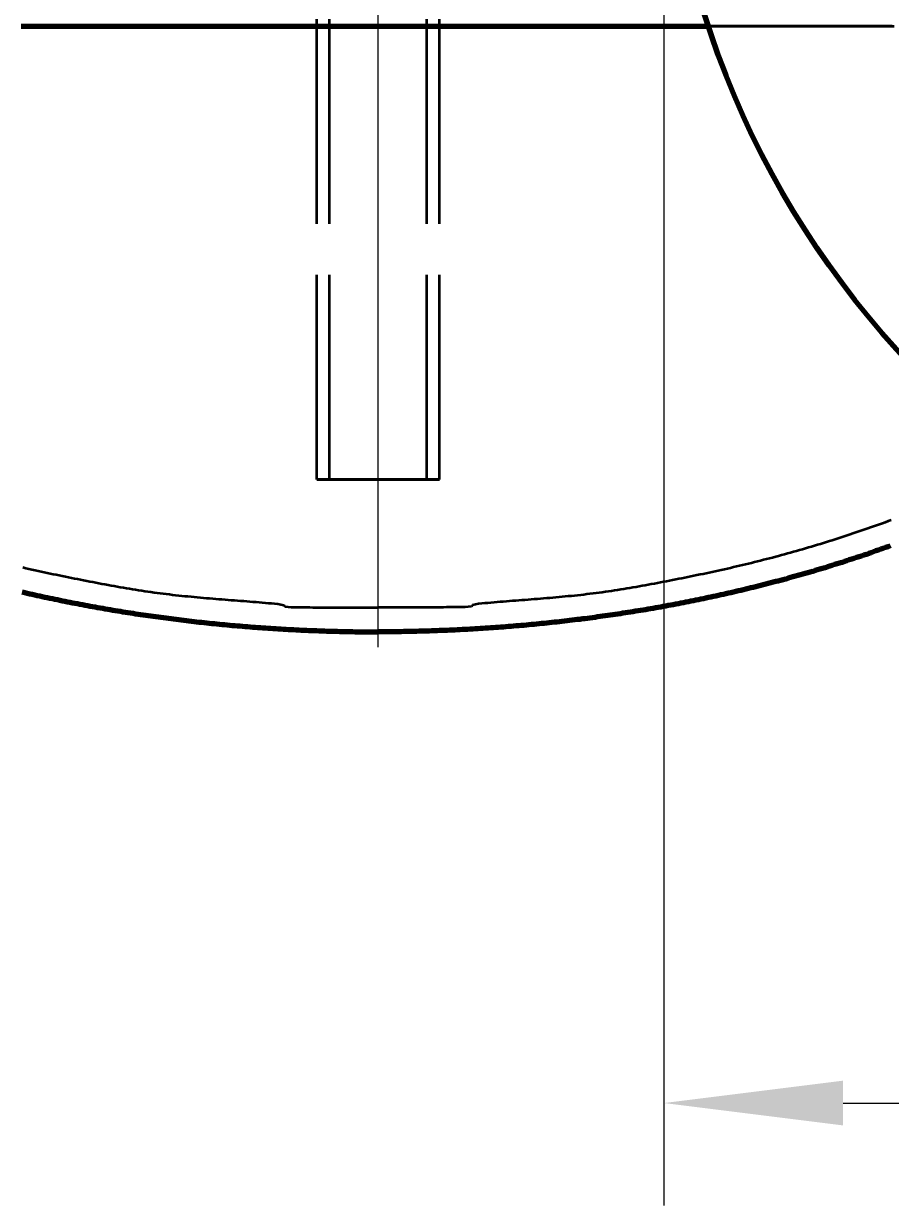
# Model space of a CAD drawing. Header units: millimetres. Extents: x 0 to 2382, y 0 to 420.
# Drawn here: x 282.48 to 299.42, y 205.5 to 228.6 of the extents above; entities that cross this region are included whole.
import ezdxf

# ---------------------------------------------------------------- set-up
doc = ezdxf.new("R2010")
doc.units = ezdxf.units.MM
doc.linetypes.add('IRAM-E-TRAZOS', pattern=[5, 4, -1])
doc.linetypes.add('IRAM-F-TRAZO-PUNTO', pattern=[20, 15, -2, 1, -2])
for name, color, linetype, lineweight in [('01-VISIBLE', 7, 'CONTINUOUS', 70), ('02-OCULTA', 4, 'IRAM-E-TRAZOS', 35), ('03-EJE', 1, 'IRAM-F-TRAZO-PUNTO', 18), ('04-COTA', 3, 'CONTINUOUS', 18)]:
    doc.layers.add(name, color=color, linetype=linetype, lineweight=lineweight)
doc.styles.add('ISO3098', font='isocpeur.ttf')
doc.dimstyles.new('FLAMA-IRAM', dxfattribs={"dimtxt": 3.5, "dimasz": 3.5, "dimexe": 2, "dimexo": 1.5, "dimgap": 1, "dimtad": 1, "dimdec": 1, "dimtxsty": 'ISO3098', "dimblk": 'IRAM_FLECHA', "dimblk1": 'IRAM_FLECHA', "dimblk2": 'IRAM_FLECHA', "dimcen": 2.5, "dimclrd": 256, "dimclre": 256, "dimclrt": 256, "dimazin": 3, "dimtfac": 1, "dimtmove": 0, "dimatfit": 3, "dimlwd": 18, "dimlwe": 18})

# ---------------------------------------------------------------- blocks, each defined once
blk = doc.blocks.new('IRAM_FLECHA')
blk.add_solid([(0, 0), (-1, 0.125), (-1, -0.125)])

msp = doc.modelspace()

# ---------------------------------------------------------------- linework, layer by layer
at = {"layer": '01-VISIBLE'}
for points in [[(282.437, 228.55), (282.502, 228.55), (282.567, 228.55), (282.632, 228.55), (282.697, 228.55), (282.762, 228.55), (282.826, 228.55), (282.891, 228.55), (282.956, 228.55), (283.021, 228.55), (283.086, 228.55), (283.151, 228.55), (283.216, 228.55), (283.281, 228.55), (283.346, 228.55), (283.411, 228.55), (283.475, 228.55), (283.54, 228.55), (283.605, 228.55), (283.67, 228.55), (283.735, 228.55), (283.8, 228.55), (283.865, 228.55), (283.93, 228.55), (283.995, 228.55), (284.059, 228.55), (284.124, 228.55), (284.189, 228.55), (284.254, 228.55), (284.319, 228.55), (284.384, 228.55), (284.449, 228.55), (284.514, 228.55), (284.579, 228.55), (284.644, 228.55), (284.708, 228.55), (284.773, 228.55), (284.838, 228.55), (284.903, 228.55), (284.968, 228.55), (285.033, 228.55), (285.098, 228.55), (285.163, 228.55), (285.228, 228.55), (285.292, 228.55), (285.357, 228.55), (285.422, 228.55), (285.487, 228.55), (285.552, 228.55), (285.617, 228.55), (285.682, 228.55), (285.747, 228.55), (285.812, 228.55), (285.877, 228.55), (285.941, 228.55), (286.006, 228.55), (286.071, 228.55), (286.136, 228.55), (286.201, 228.55), (286.266, 228.55), (286.331, 228.55), (286.396, 228.55), (286.461, 228.55), (286.525, 228.55), (286.59, 228.55), (286.655, 228.55), (286.72, 228.55), (286.785, 228.55), (286.85, 228.55), (286.915, 228.55), (286.98, 228.55), (287.045, 228.55), (287.11, 228.55), (287.174, 228.55), (287.239, 228.55), (287.304, 228.55), (287.369, 228.55), (287.434, 228.55), (287.499, 228.55), (287.564, 228.55), (287.629, 228.55), (287.694, 228.55), (287.758, 228.55), (287.823, 228.55), (287.888, 228.55), (287.953, 228.55), (288.018, 228.55), (288.083, 228.55), (288.148, 228.55), (288.213, 228.55), (288.278, 228.55), (288.343, 228.55), (288.407, 228.55), (288.472, 228.55), (288.537, 228.55), (288.602, 228.55), (288.667, 228.55), (288.732, 228.55), (288.797, 228.55), (288.862, 228.55), (288.927, 228.55), (288.991, 228.55), (289.056, 228.55), (289.121, 228.55), (289.186, 228.55), (289.251, 228.55), (289.316, 228.55), (289.381, 228.55), (289.446, 228.55), (289.511, 228.55), (289.576, 228.55), (289.64, 228.55), (289.705, 228.55), (289.77, 228.55), (289.835, 228.55), (289.9, 228.55), (289.965, 228.55), (290.03, 228.55), (290.095, 228.55), (290.16, 228.55), (290.224, 228.55), (290.289, 228.55), (290.354, 228.55), (290.419, 228.55), (290.484, 228.55), (290.549, 228.55), (290.614, 228.55), (290.679, 228.55), (290.744, 228.55), (290.809, 228.55), (290.873, 228.55), (290.938, 228.55), (291.003, 228.55), (291.068, 228.55), (291.133, 228.55), (291.198, 228.55), (291.263, 228.55), (291.328, 228.55), (291.393, 228.55), (291.457, 228.55), (291.522, 228.55), (291.587, 228.55), (291.652, 228.55), (291.717, 228.55), (291.782, 228.55), (291.847, 228.55), (291.912, 228.55), (291.977, 228.55), (292.042, 228.55), (292.106, 228.55), (292.171, 228.55), (292.236, 228.55), (292.301, 228.55), (292.366, 228.55), (292.431, 228.55), (292.496, 228.55), (292.561, 228.55), (292.626, 228.55), (292.69, 228.55), (292.755, 228.55), (292.82, 228.55), (292.885, 228.55), (292.95, 228.55), (293.015, 228.55), (293.08, 228.55), (293.145, 228.55), (293.21, 228.55), (293.275, 228.55), (293.339, 228.55), (293.404, 228.55), (293.469, 228.55), (293.534, 228.55), (293.599, 228.55), (293.664, 228.55), (293.729, 228.55), (293.794, 228.55), (293.859, 228.55), (293.923, 228.55), (293.988, 228.55), (294.053, 228.55), (294.118, 228.55), (294.183, 228.55), (294.248, 228.55), (294.313, 228.55), (294.378, 228.55), (294.443, 228.55), (294.507, 228.55), (294.572, 228.55), (294.637, 228.55), (294.702, 228.55), (294.767, 228.55), (294.832, 228.55), (294.897, 228.55), (294.962, 228.55), (295.027, 228.55), (295.092, 228.55), (295.156, 228.55), (295.221, 228.55), (295.286, 228.55), (295.351, 228.55), (295.416, 228.55), (295.481, 228.55), (295.546, 228.55), (295.611, 228.55), (295.676, 228.55), (295.74, 228.55), (295.805, 228.55), (295.87, 228.55)], [(299.426, 218.39), (299.379, 218.373), (299.332, 218.356), (299.285, 218.34), (299.238, 218.323), (299.191, 218.306), (299.143, 218.29), (299.096, 218.273), (299.049, 218.257), (299.002, 218.241), (298.954, 218.224), (298.907, 218.208), (298.859, 218.192), (298.812, 218.176), (298.765, 218.161), (298.717, 218.145), (298.67, 218.129), (298.622, 218.114), (298.574, 218.098), (298.527, 218.083), (298.479, 218.068), (298.432, 218.053), (298.384, 218.038), (298.336, 218.023), (298.288, 218.008), (298.241, 217.993), (298.193, 217.978), (298.145, 217.964), (298.097, 217.949), (298.049, 217.935), (298.001, 217.92), (297.953, 217.906), (297.905, 217.892), (297.857, 217.878), (297.809, 217.864), (297.761, 217.85), (297.713, 217.836), (297.665, 217.823), (297.617, 217.809), (297.569, 217.796), (297.52, 217.782), (297.472, 217.769), (297.424, 217.756), (297.376, 217.742), (297.328, 217.729), (297.279, 217.716), (297.231, 217.703), (297.183, 217.691), (297.134, 217.678), (297.086, 217.665), (297.037, 217.653), (296.989, 217.64), (296.94, 217.628), (296.892, 217.616), (296.843, 217.603), (296.795, 217.591), (296.746, 217.579), (296.698, 217.567), (296.649, 217.556), (296.601, 217.544), (296.552, 217.532), (296.503, 217.521), (296.455, 217.509), (296.406, 217.498), (296.357, 217.486), (296.308, 217.475), (296.26, 217.464), (296.211, 217.453), (296.162, 217.442), (296.113, 217.431), (296.064, 217.42), (296.016, 217.409), (295.967, 217.399), (295.918, 217.388), (295.869, 217.378), (295.82, 217.367), (295.771, 217.357), (295.722, 217.347), (295.673, 217.337), (295.624, 217.327), (295.575, 217.317), (295.526, 217.307), (295.477, 217.297), (295.428, 217.287), (295.379, 217.278), (295.33, 217.268), (295.281, 217.259), (295.231, 217.249), (295.182, 217.24), (295.133, 217.231), (295.084, 217.222), (295.035, 217.213), (294.985, 217.204), (294.936, 217.195), (294.887, 217.186), (294.838, 217.177), (294.788, 217.169), (294.739, 217.16), (294.69, 217.152), (294.641, 217.143), (294.591, 217.135), (294.542, 217.127), (294.493, 217.119), (294.443, 217.111), (294.394, 217.103), (294.344, 217.095), (294.295, 217.087), (294.246, 217.079), (294.196, 217.072), (294.147, 217.064), (294.097, 217.057), (294.048, 217.049), (293.998, 217.042), (293.949, 217.035), (293.899, 217.028), (293.85, 217.021), (293.8, 217.014), (293.751, 217.007), (293.701, 217), (293.652, 216.993), (293.602, 216.986), (293.552, 216.98), (293.503, 216.973), (293.453, 216.967), (293.404, 216.961), (293.354, 216.954), (293.304, 216.948), (293.255, 216.942), (293.205, 216.936), (293.155, 216.93), (293.106, 216.924), (293.056, 216.918), (293.006, 216.913), (292.957, 216.907), (292.907, 216.902), (292.857, 216.896), (292.807, 216.891), (292.758, 216.885), (292.708, 216.88), (292.658, 216.875), (292.608, 216.87), (292.559, 216.865), (292.509, 216.86), (292.459, 216.855), (292.409, 216.851), (292.36, 216.846), (292.31, 216.841), (292.26, 216.837), (292.21, 216.832), (292.16, 216.828), (292.11, 216.824), (292.061, 216.82), (292.011, 216.816), (291.961, 216.812), (291.911, 216.808), (291.861, 216.804), (291.811, 216.8), (291.761, 216.796), (291.711, 216.793), (291.662, 216.789), (291.612, 216.786), (291.562, 216.782), (291.512, 216.779), (291.462, 216.776), (291.412, 216.772), (291.362, 216.769), (291.312, 216.766), (291.262, 216.763), (291.212, 216.761), (291.162, 216.758), (291.112, 216.755), (291.062, 216.753), (291.012, 216.75), (290.963, 216.748), (290.913, 216.745), (290.863, 216.743), (290.813, 216.741), (290.763, 216.739), (290.713, 216.736), (290.663, 216.734), (290.613, 216.733), (290.563, 216.731), (290.513, 216.729), (290.463, 216.727), (290.413, 216.726), (290.363, 216.724), (290.313, 216.723), (290.263, 216.721), (290.213, 216.72), (290.163, 216.719), (290.113, 216.718), (290.063, 216.717), (290.013, 216.716), (289.963, 216.715), (289.913, 216.714), (289.863, 216.713), (289.813, 216.713), (289.763, 216.712), (289.713, 216.711), (289.663, 216.711), (289.613, 216.711), (289.563, 216.71), (289.513, 216.71), (289.463, 216.71), (289.412, 216.71)], [(282.457, 217.489), (282.506, 217.478), (282.555, 217.466), (282.604, 217.455), (282.652, 217.444), (282.701, 217.433), (282.75, 217.422), (282.799, 217.412), (282.848, 217.401), (282.897, 217.39), (282.946, 217.38), (282.995, 217.37), (283.044, 217.359), (283.093, 217.349), (283.142, 217.339), (283.191, 217.329), (283.24, 217.319), (283.289, 217.309), (283.339, 217.299), (283.388, 217.289), (283.437, 217.28), (283.486, 217.27), (283.535, 217.261), (283.584, 217.251), (283.634, 217.242), (283.683, 217.233), (283.732, 217.223), (283.781, 217.214), (283.831, 217.205), (283.88, 217.196), (283.929, 217.188), (283.979, 217.179), (284.028, 217.17), (284.077, 217.162), (284.127, 217.153), (284.176, 217.145), (284.226, 217.136), (284.275, 217.128), (284.324, 217.12), (284.374, 217.112), (284.423, 217.104), (284.473, 217.096), (284.522, 217.088), (284.572, 217.081), (284.621, 217.073), (284.671, 217.065), (284.72, 217.058), (284.77, 217.05), (284.819, 217.043), (284.869, 217.036), (284.919, 217.029), (284.968, 217.021), (285.018, 217.014), (285.067, 217.008), (285.117, 217.001), (285.167, 216.994), (285.216, 216.987), (285.266, 216.981), (285.316, 216.974), (285.365, 216.968), (285.415, 216.961), (285.465, 216.955), (285.515, 216.949), (285.564, 216.943), (285.614, 216.937), (285.664, 216.931), (285.713, 216.925), (285.763, 216.919), (285.813, 216.913), (285.863, 216.908), (285.913, 216.902), (285.962, 216.897), (286.012, 216.891), (286.062, 216.886), (286.112, 216.881), (286.162, 216.876), (286.211, 216.871), (286.261, 216.866), (286.311, 216.861), (286.361, 216.856), (286.411, 216.851), (286.461, 216.846), (286.511, 216.842), (286.561, 216.837), (286.611, 216.833), (286.66, 216.828), (286.71, 216.824), (286.76, 216.82), (286.81, 216.816), (286.86, 216.812), (286.91, 216.808), (286.96, 216.804), (287.01, 216.8), (287.06, 216.797), (287.11, 216.793), (287.16, 216.789), (287.21, 216.786), (287.26, 216.782), (287.31, 216.779), (287.36, 216.776), (287.41, 216.773), (287.46, 216.77), (287.51, 216.767), (287.56, 216.764), (287.61, 216.761), (287.66, 216.758), (287.71, 216.755), (287.76, 216.753), (287.81, 216.75), (287.86, 216.748), (287.91, 216.745), (287.96, 216.743), (288.01, 216.741), (288.06, 216.739), (288.11, 216.737), (288.16, 216.735), (288.21, 216.733), (288.26, 216.731), (288.311, 216.729), (288.361, 216.727), (288.411, 216.726), (288.461, 216.724), (288.511, 216.723), (288.561, 216.721), (288.611, 216.72), (288.661, 216.719), (288.711, 216.718), (288.761, 216.717), (288.811, 216.716), (288.861, 216.715), (288.912, 216.714), (288.962, 216.713), (289.012, 216.713), (289.062, 216.712), (289.112, 216.711), (289.162, 216.711), (289.212, 216.711), (289.262, 216.71), (289.312, 216.71), (289.362, 216.71), (289.412, 216.71)]]:
    msp.add_lwpolyline(points, dxfattribs=at)
msp.add_circle((312.5, 234), 17.5, dxfattribs=at)
at = {"layer": '02-OCULTA'}
for p, q in [((288.212, 219.685), (288.212, 312.118)), ((288.462, 219.685), (288.462, 312.118)), ((290.362, 219.685), (290.362, 312.118)), ((290.612, 219.685), (290.612, 312.118))]:
    msp.add_line(p, q, dxfattribs=at)
for points in [[(289.412, 228.55), (289.362, 228.55), (289.312, 228.55), (289.262, 228.55), (289.212, 228.55), (289.162, 228.55), (289.112, 228.55), (289.062, 228.55), (289.012, 228.55), (288.962, 228.55), (288.912, 228.55), (288.862, 228.55), (288.812, 228.55), (288.762, 228.55), (288.712, 228.55), (288.662, 228.55), (288.611, 228.55), (288.561, 228.55), (288.511, 228.55), (288.461, 228.55), (288.411, 228.55), (288.361, 228.55), (288.311, 228.55), (288.261, 228.55), (288.211, 228.55), (288.161, 228.55), (288.111, 228.55), (288.061, 228.55), (288.011, 228.55), (287.961, 228.55), (287.911, 228.55), (287.86, 228.55), (287.81, 228.55), (287.76, 228.55), (287.71, 228.55), (287.66, 228.55), (287.61, 228.55), (287.56, 228.55), (287.51, 228.55), (287.46, 228.55), (287.41, 228.55), (287.36, 228.55), (287.31, 228.55), (287.26, 228.55), (287.21, 228.55), (287.16, 228.55), (287.109, 228.55), (287.059, 228.55), (287.009, 228.55), (286.959, 228.55), (286.909, 228.55), (286.859, 228.55), (286.809, 228.55), (286.759, 228.55), (286.709, 228.55), (286.659, 228.55), (286.609, 228.55), (286.559, 228.55), (286.509, 228.55), (286.459, 228.55), (286.409, 228.55), (286.358, 228.55), (286.308, 228.55), (286.258, 228.55), (286.208, 228.55), (286.158, 228.55), (286.108, 228.55), (286.058, 228.55), (286.008, 228.55), (285.958, 228.55), (285.908, 228.55), (285.858, 228.55), (285.808, 228.55), (285.758, 228.55), (285.708, 228.55), (285.658, 228.55), (285.607, 228.55), (285.557, 228.55), (285.507, 228.55), (285.457, 228.55), (285.407, 228.55), (285.357, 228.55), (285.307, 228.55), (285.257, 228.55), (285.207, 228.55), (285.157, 228.55), (285.107, 228.55), (285.057, 228.55), (285.007, 228.55), (284.957, 228.55), (284.907, 228.55), (284.857, 228.55), (284.806, 228.55), (284.756, 228.55), (284.706, 228.55), (284.656, 228.55), (284.606, 228.55), (284.556, 228.55), (284.506, 228.55), (284.456, 228.55), (284.406, 228.55), (284.356, 228.55), (284.306, 228.55), (284.256, 228.55), (284.206, 228.55), (284.156, 228.55), (284.106, 228.55), (284.055, 228.55), (284.005, 228.55), (283.955, 228.55), (283.905, 228.55), (283.855, 228.55), (283.805, 228.55), (283.755, 228.55), (283.705, 228.55), (283.655, 228.55), (283.605, 228.55), (283.555, 228.55), (283.505, 228.55), (283.455, 228.55), (283.405, 228.55), (283.355, 228.55), (283.304, 228.55), (283.254, 228.55), (283.204, 228.55), (283.154, 228.55), (283.104, 228.55), (283.054, 228.55), (283.004, 228.55), (282.954, 228.55), (282.904, 228.55), (282.854, 228.55), (282.804, 228.55), (282.754, 228.55), (282.704, 228.55), (282.654, 228.55), (282.604, 228.55), (282.553, 228.55), (282.503, 228.55), (282.453, 228.55)], [(289.412, 228.55), (289.362, 228.55), (289.312, 228.55), (289.262, 228.55), (289.212, 228.55), (289.162, 228.55), (289.112, 228.55), (289.062, 228.55), (289.012, 228.55), (288.962, 228.55), (288.912, 228.55), (288.862, 228.55), (288.812, 228.55), (288.762, 228.55), (288.712, 228.55), (288.662, 228.55), (288.612, 228.55), (288.562, 228.55), (288.512, 228.55), (288.462, 228.55), (288.412, 228.55), (288.362, 228.55), (288.312, 228.55), (288.262, 228.55), (288.212, 228.55), (288.162, 228.55), (288.112, 228.55), (288.062, 228.55), (288.012, 228.55), (287.962, 228.55), (287.912, 228.55), (287.862, 228.55), (287.812, 228.55), (287.762, 228.55), (287.712, 228.55), (287.662, 228.55), (287.612, 228.55), (287.562, 228.55), (287.512, 228.55), (287.462, 228.55), (287.412, 228.55), (287.362, 228.55), (287.312, 228.55), (287.262, 228.55), (287.212, 228.55), (287.162, 228.55), (287.112, 228.55), (287.062, 228.55), (287.012, 228.55), (286.962, 228.55), (286.912, 228.55), (286.862, 228.55), (286.812, 228.55), (286.762, 228.55), (286.712, 228.55), (286.662, 228.55), (286.612, 228.55), (286.562, 228.55), (286.512, 228.55), (286.462, 228.55), (286.412, 228.55), (286.362, 228.55), (286.312, 228.55), (286.262, 228.55), (286.212, 228.55), (286.162, 228.55), (286.112, 228.55), (286.062, 228.55), (286.012, 228.55), (285.962, 228.55), (285.912, 228.55), (285.862, 228.55), (285.812, 228.55), (285.762, 228.55), (285.712, 228.55), (285.662, 228.55), (285.612, 228.55), (285.562, 228.55), (285.512, 228.55), (285.462, 228.55), (285.412, 228.55), (285.362, 228.55), (285.312, 228.55), (285.262, 228.55), (285.212, 228.55), (285.162, 228.55), (285.112, 228.55), (285.062, 228.55), (285.012, 228.55), (284.962, 228.55), (284.912, 228.55), (284.862, 228.55), (284.812, 228.55), (284.762, 228.55), (284.712, 228.55), (284.662, 228.55), (284.612, 228.55), (284.562, 228.55), (284.512, 228.55), (284.462, 228.55), (284.412, 228.55), (284.362, 228.55), (284.312, 228.55), (284.262, 228.55), (284.212, 228.55), (284.162, 228.55), (284.112, 228.55), (284.062, 228.55), (284.012, 228.55), (283.962, 228.55), (283.912, 228.55), (283.862, 228.55), (283.812, 228.55), (283.762, 228.55), (283.712, 228.55), (283.662, 228.55), (283.612, 228.55), (283.562, 228.55), (283.512, 228.55), (283.462, 228.55), (283.412, 228.55), (283.362, 228.55), (283.312, 228.55), (283.262, 228.55), (283.212, 228.55), (283.162, 228.55), (283.112, 228.55), (283.062, 228.55), (283.012, 228.55), (282.962, 228.55), (282.912, 228.55), (282.862, 228.55), (282.812, 228.55), (282.762, 228.55), (282.712, 228.55), (282.662, 228.55), (282.612, 228.55), (282.562, 228.55), (282.512, 228.55), (282.462, 228.55)], [(282.468, 228.55), (282.563, 228.55), (282.659, 228.55), (282.754, 228.55), (282.849, 228.55), (282.944, 228.55), (283.039, 228.55), (283.134, 228.55), (283.229, 228.55), (283.324, 228.55), (283.42, 228.55), (283.515, 228.55), (283.61, 228.55), (283.705, 228.55), (283.8, 228.55), (283.895, 228.55), (283.99, 228.55), (284.085, 228.55), (284.181, 228.55), (284.276, 228.55), (284.371, 228.55), (284.466, 228.55), (284.561, 228.55), (284.656, 228.55), (284.751, 228.55), (284.846, 228.55), (284.942, 228.55), (285.037, 228.55), (285.132, 228.55), (285.227, 228.55), (285.322, 228.55), (285.417, 228.55), (285.512, 228.55), (285.607, 228.55), (285.703, 228.55), (285.798, 228.55), (285.893, 228.55), (285.988, 228.55), (286.083, 228.55), (286.178, 228.55), (286.273, 228.55), (286.368, 228.55), (286.464, 228.55), (286.559, 228.55), (286.654, 228.55), (286.749, 228.55), (286.844, 228.55), (286.939, 228.55), (287.034, 228.55), (287.129, 228.55), (287.225, 228.55), (287.32, 228.55), (287.415, 228.55), (287.51, 228.55), (287.605, 228.55), (287.7, 228.55), (287.795, 228.55), (287.89, 228.55), (287.986, 228.55), (288.081, 228.55), (288.176, 228.55), (288.271, 228.55), (288.366, 228.55), (288.461, 228.55), (288.556, 228.55), (288.651, 228.55), (288.747, 228.55), (288.842, 228.55), (288.937, 228.55), (289.032, 228.55), (289.127, 228.55), (289.222, 228.55), (289.317, 228.55), (289.412, 228.55), (289.508, 228.55), (289.603, 228.55), (289.698, 228.55), (289.793, 228.55), (289.888, 228.55), (289.983, 228.55), (290.078, 228.55), (290.173, 228.55), (290.269, 228.55), (290.364, 228.55), (290.459, 228.55), (290.554, 228.55), (290.649, 228.55), (290.744, 228.55), (290.839, 228.55), (290.934, 228.55), (291.03, 228.55), (291.125, 228.55), (291.22, 228.55), (291.315, 228.55), (291.41, 228.55), (291.505, 228.55), (291.6, 228.55), (291.695, 228.55), (291.791, 228.55), (291.886, 228.55), (291.981, 228.55), (292.076, 228.55), (292.171, 228.55), (292.266, 228.55), (292.361, 228.55), (292.456, 228.55), (292.552, 228.55), (292.647, 228.55), (292.742, 228.55), (292.837, 228.55), (292.932, 228.55), (293.027, 228.55), (293.122, 228.55), (293.217, 228.55), (293.313, 228.55), (293.408, 228.55), (293.503, 228.55), (293.598, 228.55), (293.693, 228.55), (293.788, 228.55), (293.883, 228.55), (293.978, 228.55), (294.074, 228.55), (294.169, 228.55), (294.264, 228.55), (294.359, 228.55), (294.454, 228.55), (294.549, 228.55), (294.644, 228.55), (294.739, 228.55), (294.835, 228.55), (294.93, 228.55), (295.025, 228.55), (295.12, 228.55), (295.215, 228.55), (295.31, 228.55), (295.405, 228.55), (295.5, 228.55), (295.596, 228.55), (295.691, 228.55), (295.786, 228.55), (295.881, 228.55), (295.976, 228.55), (296.071, 228.55), (296.166, 228.55), (296.261, 228.55), (296.357, 228.55), (296.452, 228.55), (296.547, 228.55), (296.642, 228.55), (296.737, 228.55), (296.832, 228.55), (296.927, 228.55), (297.022, 228.55), (297.118, 228.55), (297.213, 228.55), (297.308, 228.55), (297.403, 228.55), (297.498, 228.55), (297.593, 228.55), (297.688, 228.55), (297.783, 228.55), (297.879, 228.55), (297.974, 228.55), (298.069, 228.55), (298.164, 228.55), (298.259, 228.55), (298.354, 228.55), (298.449, 228.55), (298.544, 228.55), (298.64, 228.55), (298.735, 228.55), (298.83, 228.55), (298.925, 228.55), (299.02, 228.55), (299.115, 228.55), (299.21, 228.55), (299.305, 228.55), (299.401, 228.55), (299.496, 228.55)], [(299.462, 228.55), (299.412, 228.55), (299.362, 228.55), (299.312, 228.55), (299.262, 228.55), (299.212, 228.55), (299.162, 228.55), (299.112, 228.55), (299.062, 228.55), (299.012, 228.55), (298.962, 228.55), (298.912, 228.55), (298.862, 228.55), (298.812, 228.55), (298.762, 228.55), (298.712, 228.55), (298.662, 228.55), (298.612, 228.55), (298.562, 228.55), (298.512, 228.55), (298.462, 228.55), (298.412, 228.55), (298.362, 228.55), (298.312, 228.55), (298.262, 228.55), (298.212, 228.55), (298.162, 228.55), (298.112, 228.55), (298.062, 228.55), (298.012, 228.55), (297.962, 228.55), (297.912, 228.55), (297.862, 228.55), (297.812, 228.55), (297.762, 228.55), (297.712, 228.55), (297.662, 228.55), (297.612, 228.55), (297.562, 228.55), (297.512, 228.55), (297.462, 228.55), (297.412, 228.55), (297.362, 228.55), (297.312, 228.55), (297.262, 228.55), (297.212, 228.55), (297.162, 228.55), (297.112, 228.55), (297.062, 228.55), (297.012, 228.55), (296.962, 228.55), (296.912, 228.55), (296.862, 228.55), (296.812, 228.55), (296.762, 228.55), (296.712, 228.55), (296.662, 228.55), (296.612, 228.55), (296.562, 228.55), (296.512, 228.55), (296.462, 228.55), (296.412, 228.55), (296.362, 228.55), (296.312, 228.55), (296.262, 228.55), (296.212, 228.55), (296.162, 228.55), (296.112, 228.55), (296.062, 228.55), (296.012, 228.55), (295.962, 228.55), (295.912, 228.55), (295.862, 228.55), (295.812, 228.55), (295.762, 228.55), (295.712, 228.55), (295.662, 228.55), (295.612, 228.55), (295.562, 228.55), (295.512, 228.55), (295.462, 228.55), (295.412, 228.55), (295.362, 228.55), (295.312, 228.55), (295.262, 228.55), (295.212, 228.55), (295.162, 228.55), (295.112, 228.55), (295.062, 228.55), (295.012, 228.55), (294.962, 228.55), (294.912, 228.55), (294.862, 228.55), (294.812, 228.55), (294.762, 228.55), (294.712, 228.55), (294.662, 228.55), (294.612, 228.55), (294.562, 228.55), (294.512, 228.55), (294.462, 228.55), (294.412, 228.55), (294.362, 228.55), (294.312, 228.55), (294.262, 228.55), (294.212, 228.55), (294.162, 228.55), (294.112, 228.55), (294.062, 228.55), (294.012, 228.55), (293.962, 228.55), (293.912, 228.55), (293.862, 228.55), (293.812, 228.55), (293.762, 228.55), (293.712, 228.55), (293.662, 228.55), (293.612, 228.55), (293.562, 228.55), (293.512, 228.55), (293.462, 228.55), (293.412, 228.55), (293.362, 228.55), (293.312, 228.55), (293.262, 228.55), (293.212, 228.55), (293.162, 228.55), (293.112, 228.55), (293.062, 228.55), (293.012, 228.55), (292.962, 228.55), (292.912, 228.55), (292.862, 228.55), (292.812, 228.55), (292.762, 228.55), (292.712, 228.55), (292.662, 228.55), (292.612, 228.55), (292.562, 228.55), (292.512, 228.55), (292.462, 228.55), (292.412, 228.55), (292.362, 228.55), (292.312, 228.55), (292.262, 228.55), (292.212, 228.55), (292.162, 228.55), (292.112, 228.55), (292.062, 228.55), (292.012, 228.55), (291.962, 228.55), (291.912, 228.55), (291.862, 228.55), (291.812, 228.55), (291.762, 228.55), (291.712, 228.55), (291.662, 228.55), (291.612, 228.55), (291.562, 228.55), (291.512, 228.55), (291.462, 228.55), (291.412, 228.55), (291.362, 228.55), (291.312, 228.55), (291.262, 228.55), (291.212, 228.55), (291.162, 228.55), (291.112, 228.55), (291.062, 228.55), (291.012, 228.55), (290.962, 228.55), (290.912, 228.55), (290.862, 228.55), (290.812, 228.55), (290.762, 228.55), (290.712, 228.55), (290.662, 228.55), (290.612, 228.55), (290.562, 228.55), (290.512, 228.55), (290.462, 228.55), (290.412, 228.55), (290.362, 228.55), (290.312, 228.55), (290.262, 228.55), (290.212, 228.55), (290.162, 228.55), (290.112, 228.55), (290.062, 228.55), (290.012, 228.55), (289.962, 228.55), (289.912, 228.55), (289.862, 228.55), (289.812, 228.55), (289.762, 228.55), (289.712, 228.55), (289.662, 228.55), (289.612, 228.55), (289.562, 228.55), (289.512, 228.55), (289.462, 228.55), (289.412, 228.55)], [(299.426, 228.55), (299.376, 228.55), (299.326, 228.55), (299.275, 228.55), (299.225, 228.55), (299.175, 228.55), (299.125, 228.55), (299.075, 228.55), (299.025, 228.55), (298.975, 228.55), (298.925, 228.55), (298.875, 228.55), (298.825, 228.55), (298.775, 228.55), (298.725, 228.55), (298.675, 228.55), (298.625, 228.55), (298.575, 228.55), (298.524, 228.55), (298.474, 228.55), (298.424, 228.55), (298.374, 228.55), (298.324, 228.55), (298.274, 228.55), (298.224, 228.55), (298.174, 228.55), (298.124, 228.55), (298.074, 228.55), (298.024, 228.55), (297.974, 228.55), (297.924, 228.55), (297.874, 228.55), (297.824, 228.55), (297.773, 228.55), (297.723, 228.55), (297.673, 228.55), (297.623, 228.55), (297.573, 228.55), (297.523, 228.55), (297.473, 228.55), (297.423, 228.55), (297.373, 228.55), (297.323, 228.55), (297.273, 228.55), (297.223, 228.55), (297.173, 228.55), (297.123, 228.55), (297.073, 228.55), (297.022, 228.55), (296.972, 228.55), (296.922, 228.55), (296.872, 228.55), (296.822, 228.55), (296.772, 228.55), (296.722, 228.55), (296.672, 228.55), (296.622, 228.55), (296.572, 228.55), (296.522, 228.55), (296.472, 228.55), (296.422, 228.55), (296.372, 228.55), (296.322, 228.55), (296.272, 228.55), (296.221, 228.55), (296.171, 228.55), (296.121, 228.55), (296.071, 228.55), (296.021, 228.55), (295.971, 228.55), (295.921, 228.55), (295.871, 228.55), (295.821, 228.55), (295.771, 228.55), (295.721, 228.55), (295.671, 228.55), (295.621, 228.55), (295.571, 228.55), (295.521, 228.55), (295.47, 228.55), (295.42, 228.55), (295.37, 228.55), (295.32, 228.55), (295.27, 228.55), (295.22, 228.55), (295.17, 228.55), (295.12, 228.55), (295.07, 228.55), (295.02, 228.55), (294.97, 228.55), (294.92, 228.55), (294.87, 228.55), (294.82, 228.55), (294.77, 228.55), (294.719, 228.55), (294.669, 228.55), (294.619, 228.55), (294.569, 228.55), (294.519, 228.55), (294.469, 228.55), (294.419, 228.55), (294.369, 228.55), (294.319, 228.55), (294.269, 228.55), (294.219, 228.55), (294.169, 228.55), (294.119, 228.55), (294.069, 228.55), (294.019, 228.55), (293.968, 228.55), (293.918, 228.55), (293.868, 228.55), (293.818, 228.55), (293.768, 228.55), (293.718, 228.55), (293.668, 228.55), (293.618, 228.55), (293.568, 228.55), (293.518, 228.55), (293.468, 228.55), (293.418, 228.55), (293.368, 228.55), (293.318, 228.55), (293.268, 228.55), (293.217, 228.55), (293.167, 228.55), (293.117, 228.55), (293.067, 228.55), (293.017, 228.55), (292.967, 228.55), (292.917, 228.55), (292.867, 228.55), (292.817, 228.55), (292.767, 228.55), (292.717, 228.55), (292.667, 228.55), (292.617, 228.55), (292.567, 228.55), (292.517, 228.55), (292.467, 228.55), (292.416, 228.55), (292.366, 228.55), (292.316, 228.55), (292.266, 228.55), (292.216, 228.55), (292.166, 228.55), (292.116, 228.55), (292.066, 228.55), (292.016, 228.55), (291.966, 228.55), (291.916, 228.55), (291.866, 228.55), (291.816, 228.55), (291.766, 228.55), (291.716, 228.55), (291.665, 228.55), (291.615, 228.55), (291.565, 228.55), (291.515, 228.55), (291.465, 228.55), (291.415, 228.55), (291.365, 228.55), (291.315, 228.55), (291.265, 228.55), (291.215, 228.55), (291.165, 228.55), (291.115, 228.55), (291.065, 228.55), (291.015, 228.55), (290.965, 228.55), (290.914, 228.55), (290.864, 228.55), (290.814, 228.55), (290.764, 228.55), (290.714, 228.55), (290.664, 228.55), (290.614, 228.55), (290.564, 228.55), (290.514, 228.55), (290.464, 228.55), (290.414, 228.55), (290.364, 228.55), (290.314, 228.55), (290.264, 228.55), (290.214, 228.55), (290.163, 228.55), (290.113, 228.55), (290.063, 228.55), (290.013, 228.55), (289.963, 228.55), (289.913, 228.55), (289.863, 228.55), (289.813, 228.55), (289.763, 228.55), (289.713, 228.55), (289.663, 228.55), (289.613, 228.55), (289.563, 228.55), (289.513, 228.55), (289.463, 228.55), (289.412, 228.55)], [(295.87, 228.55), (295.92, 228.55), (295.971, 228.55), (296.021, 228.55), (296.071, 228.55), (296.121, 228.55), (296.171, 228.55), (296.221, 228.55), (296.272, 228.55), (296.322, 228.55), (296.372, 228.55), (296.422, 228.55), (296.472, 228.55), (296.522, 228.55), (296.573, 228.55), (296.623, 228.55), (296.673, 228.55), (296.723, 228.55), (296.773, 228.55), (296.823, 228.55), (296.874, 228.55), (296.924, 228.55), (296.974, 228.55), (297.024, 228.55), (297.074, 228.55), (297.124, 228.55), (297.175, 228.55), (297.225, 228.55), (297.275, 228.55), (297.325, 228.55), (297.375, 228.55), (297.425, 228.55), (297.475, 228.55), (297.526, 228.55), (297.576, 228.55), (297.626, 228.55), (297.676, 228.55), (297.726, 228.55), (297.776, 228.55), (297.827, 228.55), (297.877, 228.55), (297.927, 228.55), (297.977, 228.55), (298.027, 228.55), (298.077, 228.55), (298.128, 228.55), (298.178, 228.55), (298.228, 228.55), (298.278, 228.55), (298.328, 228.55), (298.378, 228.55), (298.429, 228.55), (298.479, 228.55), (298.529, 228.55), (298.579, 228.55), (298.629, 228.55), (298.679, 228.55), (298.73, 228.55), (298.78, 228.55), (298.83, 228.55), (298.88, 228.55), (298.93, 228.55), (298.98, 228.55), (299.031, 228.55), (299.081, 228.55), (299.131, 228.55), (299.181, 228.55), (299.231, 228.55), (299.281, 228.55), (299.331, 228.55), (299.382, 228.55), (299.432, 228.55)], [(289.412, 219.685), (289.362, 219.685), (289.312, 219.685), (289.262, 219.685), (289.212, 219.685), (289.162, 219.685), (289.112, 219.685), (289.062, 219.685), (289.012, 219.685), (288.962, 219.685), (288.912, 219.685), (288.862, 219.685), (288.812, 219.685), (288.762, 219.685), (288.712, 219.685), (288.662, 219.685), (288.612, 219.685), (288.562, 219.685), (288.512, 219.685), (288.462, 219.685), (288.412, 219.685), (288.362, 219.685), (288.312, 219.685), (288.262, 219.685), (288.212, 219.685)], [(288.212, 219.685), (288.262, 219.685), (288.312, 219.685), (288.362, 219.685), (288.412, 219.685), (288.462, 219.685), (288.512, 219.685), (288.562, 219.685), (288.612, 219.685), (288.662, 219.685), (288.712, 219.685), (288.762, 219.685), (288.812, 219.685), (288.862, 219.685), (288.912, 219.685), (288.962, 219.685), (289.012, 219.685), (289.062, 219.685), (289.112, 219.685), (289.162, 219.685), (289.212, 219.685), (289.262, 219.685), (289.312, 219.685), (289.362, 219.685), (289.412, 219.685), (289.462, 219.685), (289.512, 219.685), (289.562, 219.685), (289.612, 219.685), (289.662, 219.685), (289.712, 219.685), (289.762, 219.685), (289.812, 219.685), (289.862, 219.685), (289.912, 219.685), (289.962, 219.685), (290.012, 219.685), (290.062, 219.685), (290.112, 219.685), (290.162, 219.685), (290.212, 219.685), (290.262, 219.685), (290.312, 219.685), (290.362, 219.685), (290.412, 219.685), (290.462, 219.685), (290.512, 219.685), (290.562, 219.685), (290.612, 219.685)], [(289.412, 219.685), (289.362, 219.685), (289.312, 219.685), (289.262, 219.685), (289.212, 219.685), (289.162, 219.685), (289.112, 219.685), (289.062, 219.685), (289.012, 219.685), (288.962, 219.685), (288.912, 219.685), (288.862, 219.685), (288.812, 219.685), (288.762, 219.685), (288.712, 219.685), (288.662, 219.685), (288.612, 219.685), (288.562, 219.685), (288.512, 219.685), (288.462, 219.685)], [(288.462, 219.685), (288.512, 219.685), (288.562, 219.685), (288.612, 219.685), (288.662, 219.685), (288.712, 219.685), (288.762, 219.685), (288.812, 219.685), (288.862, 219.685), (288.912, 219.685), (288.962, 219.685), (289.012, 219.685), (289.062, 219.685), (289.112, 219.685), (289.162, 219.685), (289.212, 219.685), (289.262, 219.685), (289.312, 219.685), (289.362, 219.685), (289.412, 219.685), (289.462, 219.685), (289.512, 219.685), (289.562, 219.685), (289.612, 219.685), (289.662, 219.685), (289.712, 219.685), (289.762, 219.685), (289.812, 219.685), (289.862, 219.685), (289.912, 219.685), (289.962, 219.685), (290.012, 219.685), (290.062, 219.685), (290.112, 219.685), (290.162, 219.685), (290.212, 219.685), (290.262, 219.685), (290.312, 219.685), (290.362, 219.685)], [(290.612, 219.685), (290.56, 219.685), (290.508, 219.685), (290.456, 219.685), (290.404, 219.685), (290.352, 219.685), (290.299, 219.685), (290.247, 219.685), (290.195, 219.685), (290.143, 219.685), (290.091, 219.685), (290.039, 219.685), (289.986, 219.685), (289.934, 219.685), (289.882, 219.685), (289.83, 219.685), (289.778, 219.685), (289.726, 219.685), (289.673, 219.685), (289.621, 219.685), (289.569, 219.685), (289.517, 219.685), (289.465, 219.685), (289.412, 219.685)], [(290.362, 219.685), (290.312, 219.685), (290.262, 219.685), (290.212, 219.685), (290.162, 219.685), (290.112, 219.685), (290.062, 219.685), (290.012, 219.685), (289.962, 219.685), (289.912, 219.685), (289.862, 219.685), (289.812, 219.685), (289.762, 219.685), (289.712, 219.685), (289.662, 219.685), (289.612, 219.685), (289.562, 219.685), (289.512, 219.685), (289.462, 219.685), (289.412, 219.685)], [(299.439, 218.891), (299.382, 218.87), (299.325, 218.849), (299.268, 218.829), (299.211, 218.808), (299.153, 218.788), (299.096, 218.767), (299.039, 218.747), (298.982, 218.727), (298.924, 218.707), (298.867, 218.688), (298.809, 218.668), (298.752, 218.649), (298.694, 218.629), (298.637, 218.61), (298.579, 218.591), (298.521, 218.572), (298.463, 218.553), (298.406, 218.535), (298.348, 218.516), (298.29, 218.498), (298.232, 218.48), (298.174, 218.462), (298.116, 218.444), (298.058, 218.426), (298, 218.408), (297.942, 218.39), (297.884, 218.373), (297.825, 218.356), (297.767, 218.339), (297.709, 218.322), (297.651, 218.305), (297.592, 218.288), (297.534, 218.271), (297.475, 218.255), (297.417, 218.239), (297.358, 218.222), (297.3, 218.206), (297.241, 218.191), (297.183, 218.175), (297.124, 218.159), (297.065, 218.144), (297.006, 218.129), (296.947, 218.114), (296.889, 218.099), (296.83, 218.084), (296.771, 218.069), (296.712, 218.055), (296.653, 218.04), (296.594, 218.026), (296.535, 218.012), (296.476, 217.998), (296.417, 217.984), (296.357, 217.971), (296.298, 217.957), (296.239, 217.944), (296.18, 217.93), (296.12, 217.917), (296.061, 217.904), (296.002, 217.891), (295.943, 217.878), (295.883, 217.866), (295.824, 217.853), (295.764, 217.84), (295.705, 217.828), (295.645, 217.816), (295.586, 217.803), (295.527, 217.791), (295.467, 217.779), (295.407, 217.767), (295.348, 217.755), (295.288, 217.743), (295.229, 217.732), (295.169, 217.72), (295.11, 217.708), (295.05, 217.697), (294.99, 217.685), (294.931, 217.673), (294.871, 217.662), (294.812, 217.651), (294.752, 217.639), (294.692, 217.628), (294.632, 217.617), (294.573, 217.607), (294.513, 217.596), (294.453, 217.585), (294.393, 217.575), (294.333, 217.565), (294.274, 217.555), (294.214, 217.545), (294.154, 217.535), (294.094, 217.526), (294.034, 217.516), (293.974, 217.507), (293.914, 217.498), (293.854, 217.49), (293.793, 217.481), (293.733, 217.473), (293.673, 217.465), (293.613, 217.458), (293.553, 217.45), (293.492, 217.443), (293.432, 217.436), (293.372, 217.429), (293.311, 217.423), (293.251, 217.416), (293.19, 217.41), (293.13, 217.404), (293.07, 217.398), (293.009, 217.392), (292.949, 217.387), (292.888, 217.381), (292.828, 217.376), (292.767, 217.371), (292.707, 217.366), (292.646, 217.36), (292.586, 217.355), (292.525, 217.351), (292.465, 217.346), (292.404, 217.341), (292.344, 217.336), (292.283, 217.331), (292.223, 217.327), (292.162, 217.322), (292.101, 217.317), (292.041, 217.313), (291.98, 217.308), (291.92, 217.303), (291.859, 217.299), (291.799, 217.294), (291.738, 217.289), (291.678, 217.284), (291.617, 217.279), (291.557, 217.273), (291.496, 217.268), (291.436, 217.262), (291.376, 217.255), (291.315, 217.247), (291.257, 217.232), (291.234, 217.202), (291.173, 217.198), (291.113, 217.195), (291.052, 217.193), (290.991, 217.192), (290.93, 217.191), (290.87, 217.19), (290.809, 217.189), (290.748, 217.189), (290.688, 217.188), (290.627, 217.188), (290.566, 217.187), (290.505, 217.187), (290.445, 217.187), (290.384, 217.187), (290.323, 217.186), (290.263, 217.186), (290.202, 217.186), (290.141, 217.186), (290.08, 217.186), (290.02, 217.185), (289.959, 217.185), (289.898, 217.185), (289.838, 217.185), (289.777, 217.185), (289.716, 217.185), (289.655, 217.185), (289.595, 217.185), (289.534, 217.185), (289.473, 217.185), (289.412, 217.185)], [(282.468, 217.971), (282.527, 217.957), (282.586, 217.944), (282.645, 217.93), (282.705, 217.917), (282.764, 217.904), (282.823, 217.891), (282.882, 217.878), (282.942, 217.866), (283.001, 217.853), (283.061, 217.84), (283.12, 217.828), (283.18, 217.816), (283.239, 217.803), (283.298, 217.791), (283.358, 217.779), (283.418, 217.767), (283.477, 217.755), (283.537, 217.743), (283.596, 217.732), (283.656, 217.72), (283.715, 217.708), (283.775, 217.697), (283.835, 217.685), (283.894, 217.673), (283.954, 217.662), (284.013, 217.651), (284.073, 217.639), (284.133, 217.628), (284.193, 217.617), (284.252, 217.607), (284.312, 217.596), (284.372, 217.585), (284.432, 217.575), (284.492, 217.565), (284.551, 217.555), (284.611, 217.545), (284.671, 217.535), (284.731, 217.526), (284.791, 217.516), (284.851, 217.507), (284.911, 217.498), (284.971, 217.49), (285.032, 217.481), (285.092, 217.473), (285.152, 217.465), (285.212, 217.458), (285.272, 217.45), (285.333, 217.443), (285.393, 217.436), (285.453, 217.429), (285.514, 217.423), (285.574, 217.416), (285.635, 217.41), (285.695, 217.404), (285.755, 217.398), (285.816, 217.392), (285.876, 217.387), (285.937, 217.381), (285.997, 217.376), (286.058, 217.371), (286.118, 217.366), (286.179, 217.36), (286.239, 217.355), (286.3, 217.351), (286.36, 217.346), (286.421, 217.341), (286.481, 217.336), (286.542, 217.331), (286.602, 217.327), (286.663, 217.322), (286.724, 217.317), (286.784, 217.313), (286.845, 217.308), (286.905, 217.303), (286.966, 217.299), (287.026, 217.294), (287.087, 217.289), (287.147, 217.284), (287.208, 217.279), (287.268, 217.273), (287.329, 217.268), (287.389, 217.262), (287.449, 217.255), (287.51, 217.247), (287.568, 217.232), (287.591, 217.202), (287.652, 217.198), (287.712, 217.195), (287.773, 217.193), (287.834, 217.192), (287.895, 217.191), (287.955, 217.19), (288.016, 217.189), (288.077, 217.189), (288.137, 217.188), (288.198, 217.188), (288.259, 217.187), (288.32, 217.187), (288.38, 217.187), (288.441, 217.187), (288.502, 217.186), (288.562, 217.186), (288.623, 217.186), (288.684, 217.186), (288.745, 217.186), (288.805, 217.185), (288.866, 217.185), (288.927, 217.185), (288.987, 217.185), (289.048, 217.185), (289.109, 217.185), (289.17, 217.185), (289.23, 217.185), (289.291, 217.185), (289.352, 217.185), (289.412, 217.185)]]:
    msp.add_lwpolyline(points, dxfattribs=at)
msp.add_circle((312.5, 234), 17.5, dxfattribs=at)
msp.add_circle((312.5, 234), 17.5, dxfattribs=at)
msp.add_circle((312.5, 234), 17.5, dxfattribs=at)
at = {"layer": '03-EJE'}
msp.add_line((289.412, 216.41), (289.412, 324.362), dxfattribs=at)

# ---------------------------------------------------------------- dimensions: what is measured, and where the dimension line sits
at = {"layer": '04-COTA'}
msp.add_linear_dim(base=(295, 207.5), p1=(295, 234), p2=(330, 234), dimstyle='FLAMA-IRAM', override={"dimlfac": 10, "dimpost": '%%c<>'}, dxfattribs=at).render()

doc.saveas('drawing.dxf')
